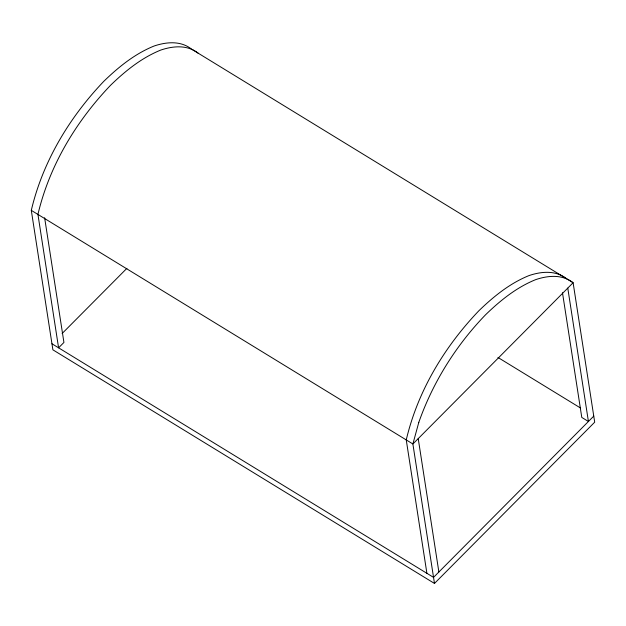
<?xml version="1.0" encoding="UTF-8"?>
<svg xmlns="http://www.w3.org/2000/svg" width="626" height="626" viewBox="0 0 626 626"><rect width="100%" height="100%" fill="white"/><g stroke="black" fill="none" stroke-linecap="round" stroke-linejoin="round"><path stroke-width="0.94" d="M31.3 210.367C42.756 161.61 69.478 117.258 103.9 81.231C118.65 66.935 134.887 53.781 154.098 46.019C166.391 41.856 180.734 40.549 191.525 49.11L573.111 282.725L594.7 422.174L434.475 583.44L52.889 349.824L31.3 210.367L412.886 443.983L434.475 583.44M62.115 333.525L126.898 268.335M593.761 416.118L433.536 577.375L51.95 343.76M198.16 53.171C187.37 44.61 173.026 45.917 160.733 50.08C141.523 57.85 125.286 70.996 110.544 85.293C76.114 121.319 49.391 165.671 37.936 214.428L58.586 347.821L63.93 342.445L44.626 217.754M566.475 278.664C555.685 270.103 541.341 271.402 529.04 275.573C509.838 283.335 493.601 296.489 478.851 310.786C444.421 346.804 417.706 391.164 406.251 439.922L426.901 573.314M497.96 357.462L580.458 407.972M567.774 288.101L588.424 421.494L581.781 417.425L562.484 292.733M418.223 438.607L438.873 572M418.817 422.307L412.886 443.983L573.111 282.725C562.32 274.165 547.977 275.463 535.684 279.634C516.473 287.397 500.237 300.55 485.486 314.847C455.986 345.427 432.934 382.204 418.817 422.307"/></g></svg>
